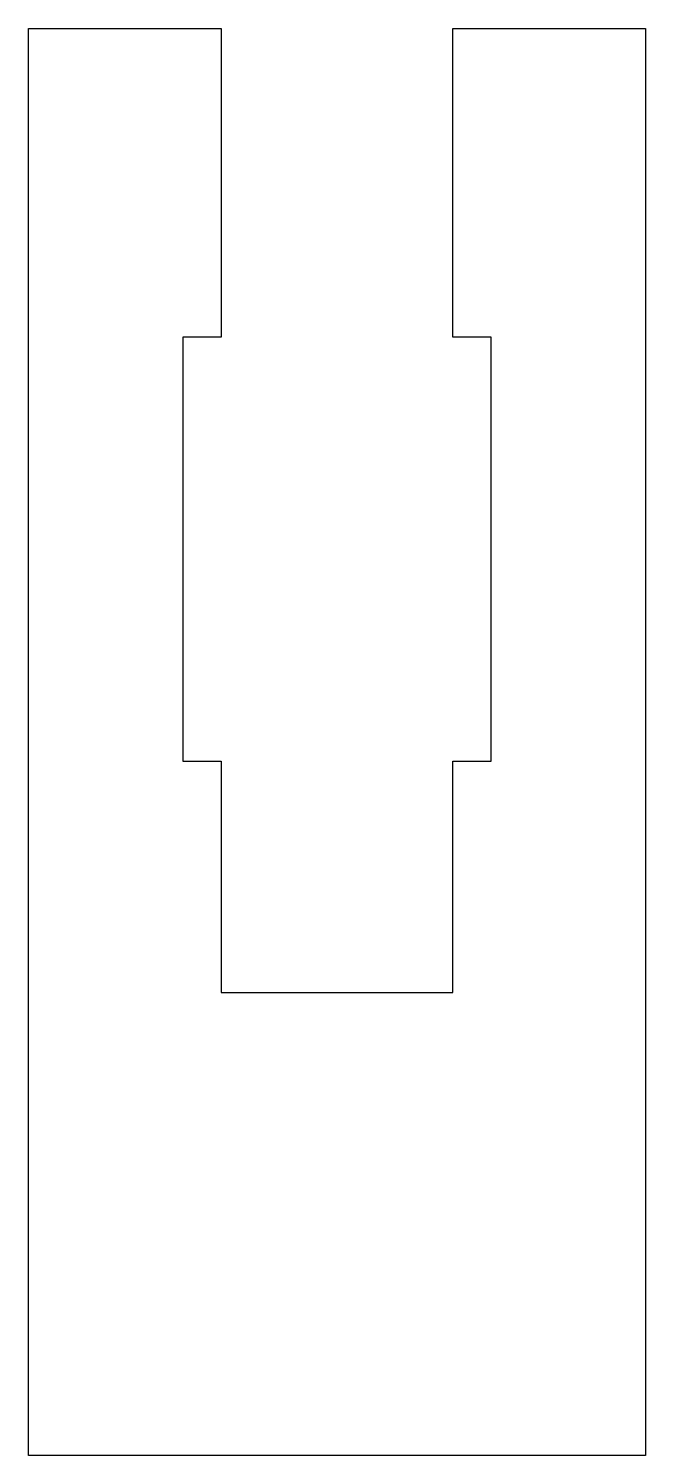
# Model space of a CAD drawing. Extents: x 257.7 to 265.7, y 236.8 to 255.3.
import ezdxf

# ---------------------------------------------------------------- set-up
doc = ezdxf.new("R2010")
doc.units = 0
doc.layers.add('ANA', color=220, linetype='CONTINUOUS')

msp = doc.modelspace()

# ---------------------------------------------------------------- linework, layer by layer
at = {"layer": 'ANA'}
msp.add_lwpolyline([(261.716, 242.798), (263.216, 242.798), (263.216, 245.798), (263.716, 245.798), (263.716, 251.298), (263.216, 251.298), (263.216, 255.298), (265.716, 255.298), (265.716, 236.798), (261.716, 236.798), (257.716, 236.798), (257.716, 255.298), (260.216, 255.298), (260.216, 251.298), (259.716, 251.298), (259.716, 245.798), (260.216, 245.798), (260.216, 242.798)], close=True, dxfattribs=at)

doc.saveas('drawing.dxf')
